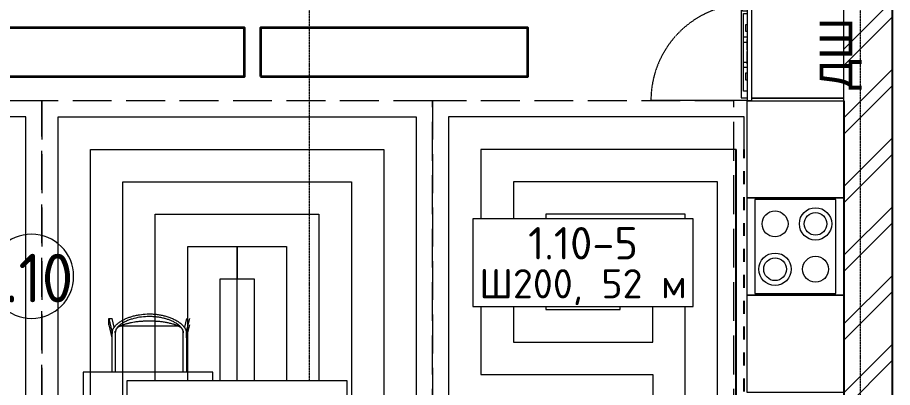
# Model space of a CAD drawing. Header units: millimetres. Extents: x -5016 to 22834, y -6019 to 18943.
# Drawn here: x 4299 to 9700, y 11229 to 13514 of the extents above; entities that cross this region are included whole.
import ezdxf
from ezdxf.enums import TextEntityAlignment as Align

# ---------------------------------------------------------------- set-up
doc = ezdxf.new("R2010")
doc.units = ezdxf.units.MM
for name, pattern in [('ОВ_ПУНКТ', [160, 80, -80]), ('ОВ_ШТРИХ', [330, 240, -90]), ('Осевая 12-2-2', [16, 12, -2, 0, -2]), ('Сверху', [3.96875, 2.38125, -1.5875])]:
    doc.linetypes.add(name, pattern=pattern)
for name, color, linetype, lineweight in [('A-ANNO-NOTE', 8, 'Continuous', 13), ('A-AREA-IDEN', 8, 'Continuous', 13), ('A-WALL', 8, 'Continuous', 13), ('A-WALL-PATT', 8, 'Continuous', 13), ('I-FURN', 9, 'Continuous', 13), ('M-EQPM', 9, 'Continuous', 13), ('S-GRID', 8, 'Continuous', 13), ('АР_подложка', 8, 'Continuous', 13), ('ОВ_марки', 7, 'Continuous', 18), ('ОВ_приборы', 7, 'Continuous', 35), ('ОВ_Т11', 6, 'Continuous', 35), ('ОВ_Т21', 4, 'Continuous', 35), ('ОВ_ТП', 1, 'Continuous', 13)]:
    doc.layers.add(name, color=color, linetype=linetype, lineweight=lineweight)
doc.styles.add('Arial', font='arial.ttf', dxfattribs={"height": 200})
doc.styles.add('GOST', font='isocpeur.ttf', dxfattribs={"width": 0.9})
doc.styles.add('GOST Common', font='GOST_Common.ttf', dxfattribs={"height": 300})

# ---------------------------------------------------------------- blocks, each defined once
blk = doc.blocks.new('INT Стол прямоугольный - INT Стол прямоугольный-1563841-Этаж 1 - Планировка')
at = {"layer": 'I-FURN'}
for p, q in [((1300, 400), (-1300, 400)), ((-1300, 400), (-1300, -400)), ((1300, -400), (1300, 400)), ((-1300, -400), (1300, -400))]:
    blk.add_line(p, q, dxfattribs=at)
blk = doc.blocks.new('INT Стул Wooden - INT Стул Wooden-V2-Этаж 1 - Планировка')
at = {"layer": 'I-FURN'}
for p, q in [((-230, -160), (-230, 78.9)), ((-210, 78.9), (-210, -163.9)), ((210, -163.9), (210, 78.9)), ((230, 78.9), (230, -160)), ((-230.7, -132.8), (-250, -212.2)), ((-230.7, -132.8), (-230.5, -171.9)), ((-230, -160), (-230, -171.5)), ((230, -171.5), (230, -160)), ((230.5, -171.9), (230.7, -132.8)), ((250, -212.2), (230.7, -132.8)), ((-230.5, -171.9), (-250, -252.2)), ((-230, -252.2), (-216.7, -197.7)), ((-210, -173.4), (-210, -163.9)), ((-182.7, -203.4), (182.7, -203.4)), ((210, -163.9), (210, -173.4)), ((216.7, -197.7), (230, -252.2)), ((250, -252.2), (230.5, -171.9)), ((250, -212.2), (250, -252.2)), ((250, -252.2), (230, -252.2))]:
    blk.add_line(p, q, dxfattribs=at)
for points, knots in [([(230, -160), (229.8, -163.5), (228.9, -170.5), (226.5, -178.8), (224, -185.1), (220.7, -191.2), (216.7, -197.1), (212.9, -201.9), (210.7, -204.6), (207.3, -208.6), (202.9, -212.9), (197.7, -217.7), (192.3, -222.3), (185.3, -227.6), (176.5, -233.6), (167.4, -239.1), (158.1, -244.2), (145.4, -250.5), (128.9, -257.5), (107.7, -264.7), (85, -270.8), (53.1, -277), (20.4, -280.1), (-12.2, -280.1), (-36.7, -278.5), (-61, -275.4), (-85, -270.8), (-108.7, -264.4), (-131.8, -256.4), (-150.4, -248.2), (-164.8, -240.7), (-173.5, -235.5), (-180.2, -231.1), (-185.2, -227.6), (-190.1, -224), (-194.8, -220.2), (-199.3, -216.2), (-203.8, -212.1), (-208, -207.8), (-211.3, -204), (-213.8, -200.8), (-216.2, -197.6), (-219.2, -193.5), (-222.3, -188.3), (-224.9, -183), (-226.9, -177.5), (-229, -170), (-229.8, -164), (-230, -160)], [-1, -1, -1, -1, -0.980978, -0.961957, -0.952446, -0.942935, -0.923913, -0.914402, -0.909647, -0.904891, -0.88587, -0.876359, -0.866848, -0.847826, -0.828804, -0.809783, -0.790761, -0.771739, -0.733696, -0.695652, -0.652174, -0.608696, -0.521739, -0.478261, -0.434783, -0.391304, -0.347826, -0.304348, -0.26087, -0.217391, -0.195652, -0.173913, -0.163043, -0.152174, -0.141304, -0.130435, -0.119565, -0.108696, -0.097826, -0.086957, -0.081522, -0.076087, -0.065217, -0.054348, -0.043478, -0.032609, -0.021739, 0, 0, 0, 0]), ([(-230, -171.5), (-229.3, -175.1), (-227.8, -180.2), (-224.9, -186.5), (-222.7, -190.2), (-221.2, -192.4), (-220.6, -193.2), (-220.6, -193.3)], [-1, -1, -1, -1, -0.97916667, -0.96875, -0.95833333, -0.953125, -0.95238095, -0.95238095, -0.95238095, -0.95238095]), ([(-210, -163.9), (-209.7, -167.5), (-208.5, -174.2), (-206, -181.3), (-203.9, -185.8), (-202.3, -188.7), (-199.1, -193.7), (-194.5, -199), (-190.4, -203.3), (-188, -205.7), (-184.2, -209.2), (-179.5, -213), (-174.6, -216.5), (-171.8, -218.5), (-167.5, -221.4), (-160.9, -225.5), (-151.7, -230.5), (-142.4, -235.1), (-132.7, -239.3), (-119.8, -244.3), (-103.2, -249.7), (-82.1, -255.1), (-59.6, -259.4), (-35.8, -262.3), (-12, -263.8), (20, -263.8), (59.7, -260.2), (98.7, -251.5), (125, -242.5), (139.6, -236.4), (148.5, -232.1), (155.5, -228.4), (160.7, -225.6), (165.8, -222.5), (170.7, -219.3), (175.6, -215.8), (180.4, -212.3), (184.2, -209.1), (187.1, -206.5), (189.2, -204.4), (191.3, -202.3), (194, -199.5), (197.3, -195.7), (200.3, -191.8), (202.4, -188.6), (203.8, -186.1), (205, -183.5), (206.5, -180), (208.6, -173.7), (209.6, -167.9), (210, -163.9)], [-1, -1, -1, -1, -0.979167, -0.958333, -0.953125, -0.947917, -0.9375, -0.916667, -0.90625, -0.901042, -0.895833, -0.875, -0.864583, -0.859375, -0.854167, -0.833333, -0.8125, -0.791667, -0.770833, -0.75, -0.708333, -0.666667, -0.619048, -0.571429, -0.52381, -0.47619, -0.380952, -0.285714, -0.238095, -0.214286, -0.190476, -0.178571, -0.166667, -0.154762, -0.142857, -0.130952, -0.119048, -0.107143, -0.10119, -0.095238, -0.089286, -0.083333, -0.071429, -0.059524, -0.053571, -0.047619, -0.041667, -0.035714, -0.02381, 0, 0, 0, 0]), ([(-201.1, -190.4), (-201.7, -189.7), (-203.3, -187.7), (-204.7, -185.5), (-205.6, -183.9)], [-0.0431279, -0.0431279, -0.0431279, -0.0431279, -0.0375, -0.025, -0.025, -0.025, -0.025]), ([(198.1, -193.7), (197.8, -194), (195.5, -196.1), (190.4, -199.6), (184.5, -202.7), (181, -204.6), (179.8, -205.2), (177.9, -206.2), (173.7, -208.3), (168.4, -210.5), (163, -212.6), (157.7, -214.6), (150.8, -217), (142.5, -219.5), (134.2, -221.8), (125.8, -224), (117.3, -225.9), (106.1, -228.2), (90.2, -231), (69, -233.9), (46.2, -236), (23.1, -237.3), (0.1, -237.7), (-23.1, -237.3), (-46, -236), (-69.2, -233.9), (-88, -231.3), (-103.3, -228.7), (-118.5, -225.7), (-133.1, -222.2), (-146.1, -218.4), (-153.5, -216.1), (-158.9, -214.1), (-164.4, -212.1), (-169.7, -210), (-174.2, -208), (-177.2, -206.6), (-178.9, -205.7), (-180.1, -205.1), (-181.4, -204.4), (-183.1, -203.5), (-186.1, -201.9), (-190.4, -199.5), (-194.3, -196.9), (-196.9, -194.8), (-197.9, -193.9), (-198.2, -193.6)], [-0.9467731, -0.9467731, -0.9467731, -0.9467731, -0.94375, -0.925, -0.90625, -0.9015625, -0.8992187, -0.896875, -0.8875, -0.86875, -0.859375, -0.85, -0.83125, -0.8125, -0.79375, -0.775, -0.75625, -0.7375, -0.7, -0.65, -0.6, -0.55, -0.5, -0.45, -0.4, -0.35, -0.3, -0.275, -0.25, -0.2, -0.175, -0.1625, -0.15, -0.1375, -0.125, -0.1125, -0.10625, -0.103125, -0.1, -0.096875, -0.09375, -0.0875, -0.075, -0.0625, -0.05625, -0.053125, -0.053125, -0.053125, -0.053125]), ([(205.6, -183.8), (204.7, -185.4), (203.3, -187.7), (201.6, -189.8), (201.1, -190.4)], [-0.975298, -0.975298, -0.975298, -0.975298, -0.9625, -0.95685193, -0.95685193, -0.95685193, -0.95685193]), ([(220.6, -193.3), (221.1, -192.5), (222.3, -190.9), (224.3, -187.6), (227.4, -181.5), (229.2, -175.6), (230, -171.5)], [-0.04761905, -0.04761905, -0.04761905, -0.04761905, -0.04166667, -0.03571429, -0.02380952, 0, 0, 0, 0])]:
    blk.add_open_spline(points, degree=3, knots=knots, dxfattribs=at)
blk = doc.blocks.new('INT 02 Нижний модуль - x3-1563960-Этаж 1 - Планировка')
at = {"layer": 'I-FURN'}
for p, q in [((-300, 600), (-300, 0)), ((300, 600), (-300, 600)), ((300, 0), (300, 600))]:
    blk.add_line(p, q, dxfattribs=at)
blk = doc.blocks.new('INT 02 Электр_плита - 580-1566566-Этаж 1 - Планировка')
at = {"layer": 'M-EQPM'}
for p, q in [((290, 550), (-290, 550)), ((-290, 550), (-290, 50)), ((290, 50), (290, 550)), ((-290, 50), (290, 50))]:
    blk.add_line(p, q, dxfattribs=at)
for centre, radius in [((-140, 425), 100), ((-140, 425), 70), ((140, 425), 80), ((140, 175), 100), ((-140, 175), 80), ((140, 175), 70)]:
    blk.add_circle(centre, radius, dxfattribs=at)
blk = doc.blocks.new('INT 02 Пенал - x4-1563996-Этаж 1 - Планировка')
at = {"layer": 'I-FURN'}
for p, q in [((-284, 0), (-300, 0)), ((-300, 0), (-300, -570)), ((-284, -570), (-284, 0)), ((284, 0), (-284, 0)), ((-284, 0), (-284, -570)), ((300, 0), (284, 0)), ((284, 0), (284, -570)), ((284, -570), (284, 0)), ((300, -570), (300, 0)), ((-300, -570), (-284, -570)), ((-298, -570), (-298, -595)), ((-284, -570), (284, -570)), ((284, -570), (300, -570)), ((298, -595), (298, -570)), ((298, -595), (-298, -595)), ((-266.5, -625), (-266.5, -595)), ((-253.5, -625), (-266.5, -625)), ((-253.5, -595), (-253.5, -625)), ((-92.5, -595), (-92.5, -620)), ((-62.5, -620), (-62.5, -598)), ((62.5, -598), (62.5, -620)), ((92.5, -620), (92.5, -595))]:
    blk.add_line(p, q, dxfattribs=at)
at = {"layer": 'I-FURN', "color": 8, "linetype": 'Сверху', "true_color": 0x808080}
blk.add_line((298, -595), (298, -1191), dxfattribs=at)
blk.add_arc((298, -595), 596, 180, 270, dxfattribs=at)
blk = doc.blocks.new('INT 02 ОБ - Духовка встроенная-1566567-Этаж 1 - Планировка')
at = {"layer": 'M-EQPM'}
for p, q in [((315, -595), (315, -570)), ((-283, -595), (-285, -595)), ((-267, -595), (-267, -635)), ((-267, -635), (297, -635)), ((-225, -620), (-225, -595)), ((255, -620), (-225, -620)), ((-155, -595), (-155, -607)), ((-155, -607), (-115, -607)), ((-115, -607), (-115, -595)), ((-63, -595), (-63, -598)), ((-57.5, -598), (-63, -598)), ((-57.5, -595), (-57.5, -598)), ((-50.9, -598), (-57.5, -598)), ((-50.9, -595), (-50.9, -598)), ((-48.7, -598), (-50.9, -598)), ((-48.7, -598), (-48.7, -595)), ((-7, -598), (-48.7, -598)), ((-7, -595), (-7, -598)), ((-0.4, -598), (-7, -598)), ((-0.4, -595), (-0.4, -598)), ((9.5, -595), (9.5, -598)), ((18.3, -598), (9.5, -598)), ((18.3, -595), (18.3, -598)), ((43.6, -598), (18.3, -598)), ((43.6, -598), (43.6, -595)), ((52.4, -598), (43.6, -598)), ((52.4, -595), (52.4, -598)), ((77.6, -598), (52.4, -598)), ((77.6, -595), (77.6, -598)), ((86.4, -598), (77.6, -598)), ((86.4, -595), (86.4, -598)), ((145, -595), (145, -607)), ((145, -607), (185, -607)), ((185, -607), (185, -595)), ((255, -595), (255, -620)), ((297, -635), (297, -595)), ((315, -595), (313, -595))]:
    blk.add_line(p, q, dxfattribs=at)
blk = doc.blocks.new('INT 02 Нижний модуль - x3-1564040-Этаж 1 - Планировка')
at = {"layer": 'I-FURN'}
for p, q in [((-300, 600), (-300, 0)), ((300, 600), (-300, 600)), ((300, 0), (300, 600))]:
    blk.add_line(p, q, dxfattribs=at)
blk = doc.blocks.new('INT 02 Нижний модуль - x3-V4-Этаж 1 - Планировка')
at = {"layer": 'I-FURN'}
for p, q in [((-300, 600), (-300, 0)), ((300, 600), (-300, 600)), ((300, 595), (300, 600))]:
    blk.add_line(p, q, dxfattribs=at)
blk = doc.blocks.new('INT Марка помещения - Номер помещения _ Площадь _ Имя-1615504-Этаж 1 - Планировка')
at = {"layer": 'A-AREA-IDEN'}
for start, end in [(360, 180), (180, 360)]:
    blk.add_arc((0, 0), 2.6, start, end, dxfattribs=at)
blk = doc.blocks.new('АР_План_1_этажа')
at = {"layer": 'A-WALL-PATT', "lineweight": 9}
h = blk.add_hatch(dxfattribs=at)
h.set_pattern_fill('FP_1', color=256, style=0, pattern_type=2)
h.set_pattern_definition([(45, (0, 0), (-212.132, 212.132), []), (45, (0, 100), (-212.132, 212.132), [])])
h.paths.add_polyline_path([(11568.2, 5972.6), (11868.2, 5972.6), (11868.2, 7372.6), (11568.2, 7372.6)])
h.paths.add_polyline_path([(11680.5, 8272.6), (11868.2, 8272.6), (11868.2, 9572.6), (11568.2, 9572.6), (11568.2, 8272.6)])
h.paths.add_polyline_path([(11568.2, 10272.6), (11868.2, 10272.6), (11868.2, 10822.6), (11568.2, 10822.6)])
h.paths.add_polyline_path([(11868.2, 11122.6), (11868.2, 11322.6), (11568.2, 11322.6), (11568.2, 11122.6)])
h.paths.add_polyline_path([(11568.2, 12822.6), (11868.2, 12822.6), (11868.2, 18272.6), (11568.2, 18272.6), (11568.2, 12924.3)])
at = {"layer": 'A-WALL', "lineweight": 25}
for p, q in [((11868.2, 12822.6), (11868.2, 19972.6)), ((11568.2, 17672.6), (11568.2, 14272.6))]:
    blk.add_line(p, q, dxfattribs=at)
at = {"layer": 'S-GRID', "color": 251, "linetype": 'Осевая 12-2-2', "true_color": 0x646464}
for p, q in [((8268.2, 22574.8), (8268.2, -1346.2)), ((11668.2, 22574.8), (11668.2, -1346.2))]:
    blk.add_line(p, q, dxfattribs=at)
at = {"layer": 'A-AREA-IDEN', "xscale": 99.99999999999993, "yscale": 99.99999999999993, "zscale": 99.99999999999993}
blk.add_blockref('INT Марка помещения - Номер помещения _ Площадь _ Имя-1615504-Этаж 1 - Планировка', (6554.1, 16589.2), dxfattribs=at)
at = {"layer": 'I-FURN'}
for name, p, rotation in [('INT 02 Пенал - x4-1563996-Этаж 1 - Планировка', (11568.2, 17972.6), 270.0000000000004), ('INT 02 Нижний модуль - x3-V4-Этаж 1 - Планировка', (11568.2, 17372.6), 90.00000000000114), ('INT 02 Нижний модуль - x3-1563960-Этаж 1 - Планировка', (11568.2, 16772.6), 90.00000000000061), ('INT 02 Нижний модуль - x3-1564040-Этаж 1 - Планировка', (11568.2, 16172.6), 90.00000000000114), ('INT Стул Wooden - INT Стул Wooden-V2-Этаж 1 - Планировка', (7280.8, 16076.6), 180), ('INT Стол прямоугольный - INT Стол прямоугольный-1563841-Этаж 1 - Планировка', (7273.2, 14697.6), 89.99999999999855)]:
    blk.add_blockref(name, p, dxfattribs=dict(at, rotation=rotation))
at = {"layer": 'M-EQPM'}
for name, p, rotation in [('INT 02 ОБ - Духовка встроенная-1566567-Этаж 1 - Планировка', (11568.2, 17987.6), 270.0000000000004), ('INT 02 Электр_плита - 580-1566566-Этаж 1 - Планировка', (11568.2, 16772.6), 90.00000000000081)]:
    blk.add_blockref(name, p, dxfattribs=dict(at, rotation=rotation))
at = {"layer": 'A-ANNO-NOTE', "insert": (11419.5, 17740), "char_height": 200, "width": 545.147, "attachment_point": 1, "rotation": 90, "style": 'Arial'}
blk.add_mtext('ДШ', dxfattribs=at)
at = {"layer": 'A-AREA-IDEN', "insert": (6245.7, 16728), "char_height": 300, "width": 753.586, "attachment_point": 1, "style": 'GOST Common'}
blk.add_mtext('1.10', dxfattribs=at)

msp = doc.modelspace()

# ---------------------------------------------------------------- block references
at = {"layer": 'АР_подложка'}
msp.add_blockref('АР_План_1_этажа', (-2168, -4673), dxfattribs=at)

# ---------------------------------------------------------------- next in the draw order: linework, layer by layer
at = {"layer": 'ОВ_приборы'}
for points in [[(3750, 13150), (5700, 13150), (5700, 13450), (3750, 13450)], [(5800, 13150), (7450, 13150), (7450, 13450), (5800, 13450)]]:
    msp.add_lwpolyline(points, close=True, dxfattribs=at)
at = {"layer": 'ОВ_Т11', "lineweight": 18}
for points in [[(4425, 9900), (4350, 9910), (4350, 12900), (850, 12900), (850, 9910), (3950, 9910), (3950, 12500), (1250, 12500), (1250, 10310), (3550, 10310), (3550, 12100), (1650, 12100), (1650, 10710), (3150, 10710), (3150, 11700), (2050, 11700), (2050, 11110), (2750, 11110), (2750, 11405), (2050, 11405), (2550, 11310)], [(6025, 9000), (6760, 9100), (4550, 9100), (4550, 12900), (6760, 12900), (6760, 9500), (4950, 9500), (4950, 12500), (6360, 12500), (6360, 9900), (5350, 9900), (5350, 12100), (5960, 12100), (5960, 10300), (5655, 10300), (5655, 12100), (5655, 11900)], [(8735, 12700), (8735, 12700), (8420, 12700), (7160, 12700), (7160, 11310), (8220, 11310), (8220, 9300), (8420, 9300), (8420, 12300), (7560, 12300), (7560, 11710), (8020, 11710), (8020, 11900)]]:
    msp.add_lwpolyline(points, dxfattribs=at)
at = {"layer": 'ОВ_Т11', "lineweight": 25}
msp.add_lwpolyline([(12945, 11000), (12945, 10245), (11575, 10245), (11575, 7635), (8735, 7635), (8735, 12700)], dxfattribs=at)
at = {"layer": 'ОВ_Т21', "lineweight": 18}
for points in [[(8785, 12700), (8785, 12900), (8620, 12900), (6960, 12900), (6960, 11110), (8020, 11110), (8020, 9100), (8620, 9100), (8620, 12500), (7360, 12500), (7360, 11510), (8220, 11510), (8220, 12100), (8220, 11900), (8020, 11900)], [(5975, 9000), (6560, 9300), (4750, 9300), (4750, 12700), (6560, 12700), (6560, 9700), (5150, 9700), (5150, 12300), (6160, 12300), (6160, 10100), (5550, 10100), (5550, 11900), (5760, 11900), (5760, 10500), (5655, 10500), (5655, 11900)]]:
    msp.add_lwpolyline(points, dxfattribs=at)
at = {"layer": 'ОВ_Т21', "linetype": 'ОВ_ПУНКТ', "lineweight": 25}
msp.add_lwpolyline([(12895, 11000), (12895, 10295), (11525, 10295), (11525, 7685), (8785, 7685), (8785, 12700)], dxfattribs=at)
at = {"layer": 'ОВ_ТП', "linetype": 'ОВ_ШТРИХ'}
for points in [[(750, 9810), (4450, 9810), (4450, 13000), (750, 13000)], [(4450, 9000), (6860, 9000), (6860, 13000), (4450, 13000)], [(7920, 9000), (8720, 9000), (8720, 13000), (6860, 13000), (6860, 11010), (7920, 11010)]]:
    msp.add_lwpolyline(points, close=True, dxfattribs=at)

# ---------------------------------------------------------------- next in the draw order: wipeouts: each hides what was drawn before it
for points in [[(7110, 11730), (8470, 11730), (8470, 12270), (7110, 12270)], [(4975, 10730), (6335, 10730), (6335, 11270), (4975, 11270)]]:
    msp.add_wipeout(points)

# ---------------------------------------------------------------- next in the draw order: linework, layer by layer
at = {"layer": 'ОВ_марки'}
for points in [[(7110, 11730), (8470, 11730), (8470, 12270), (7110, 12270)], [(4975, 10730), (6335, 10730), (6335, 11270), (4975, 11270)]]:
    msp.add_lwpolyline(points, close=True, dxfattribs=at)

# ---------------------------------------------------------------- next in the draw order: texts
at = {"layer": 'ОВ_марки', "style": 'GOST'}
for s, height, p in [('1.10-5', 200, (7790, 12120)), ('Ш200, 52 м', 180, (7790, 11870))]:
    msp.add_text(s, height=height, dxfattribs=at).set_placement(p, align=Align.MIDDLE_CENTER)

doc.saveas('drawing.dxf')
